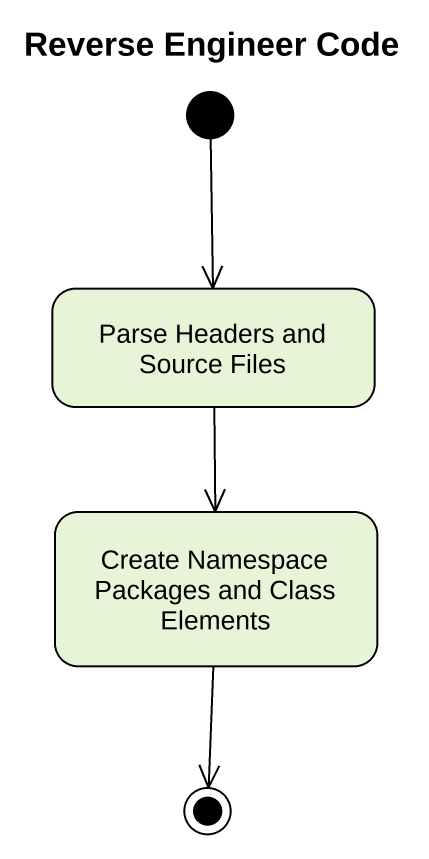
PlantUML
@startuml
title Reverse Engineer Code
hide empty description
state "Parse Headers and Source Files" as Parse_Headers_and_Source
state "Create Namespace Packages and Class Elements" as Create_Namespace_Packages
[*] --> Parse_Headers_and_Source
Parse_Headers_and_Source --> Create_Namespace_Packages
Create_Namespace_Packages --> [*]
@enduml
